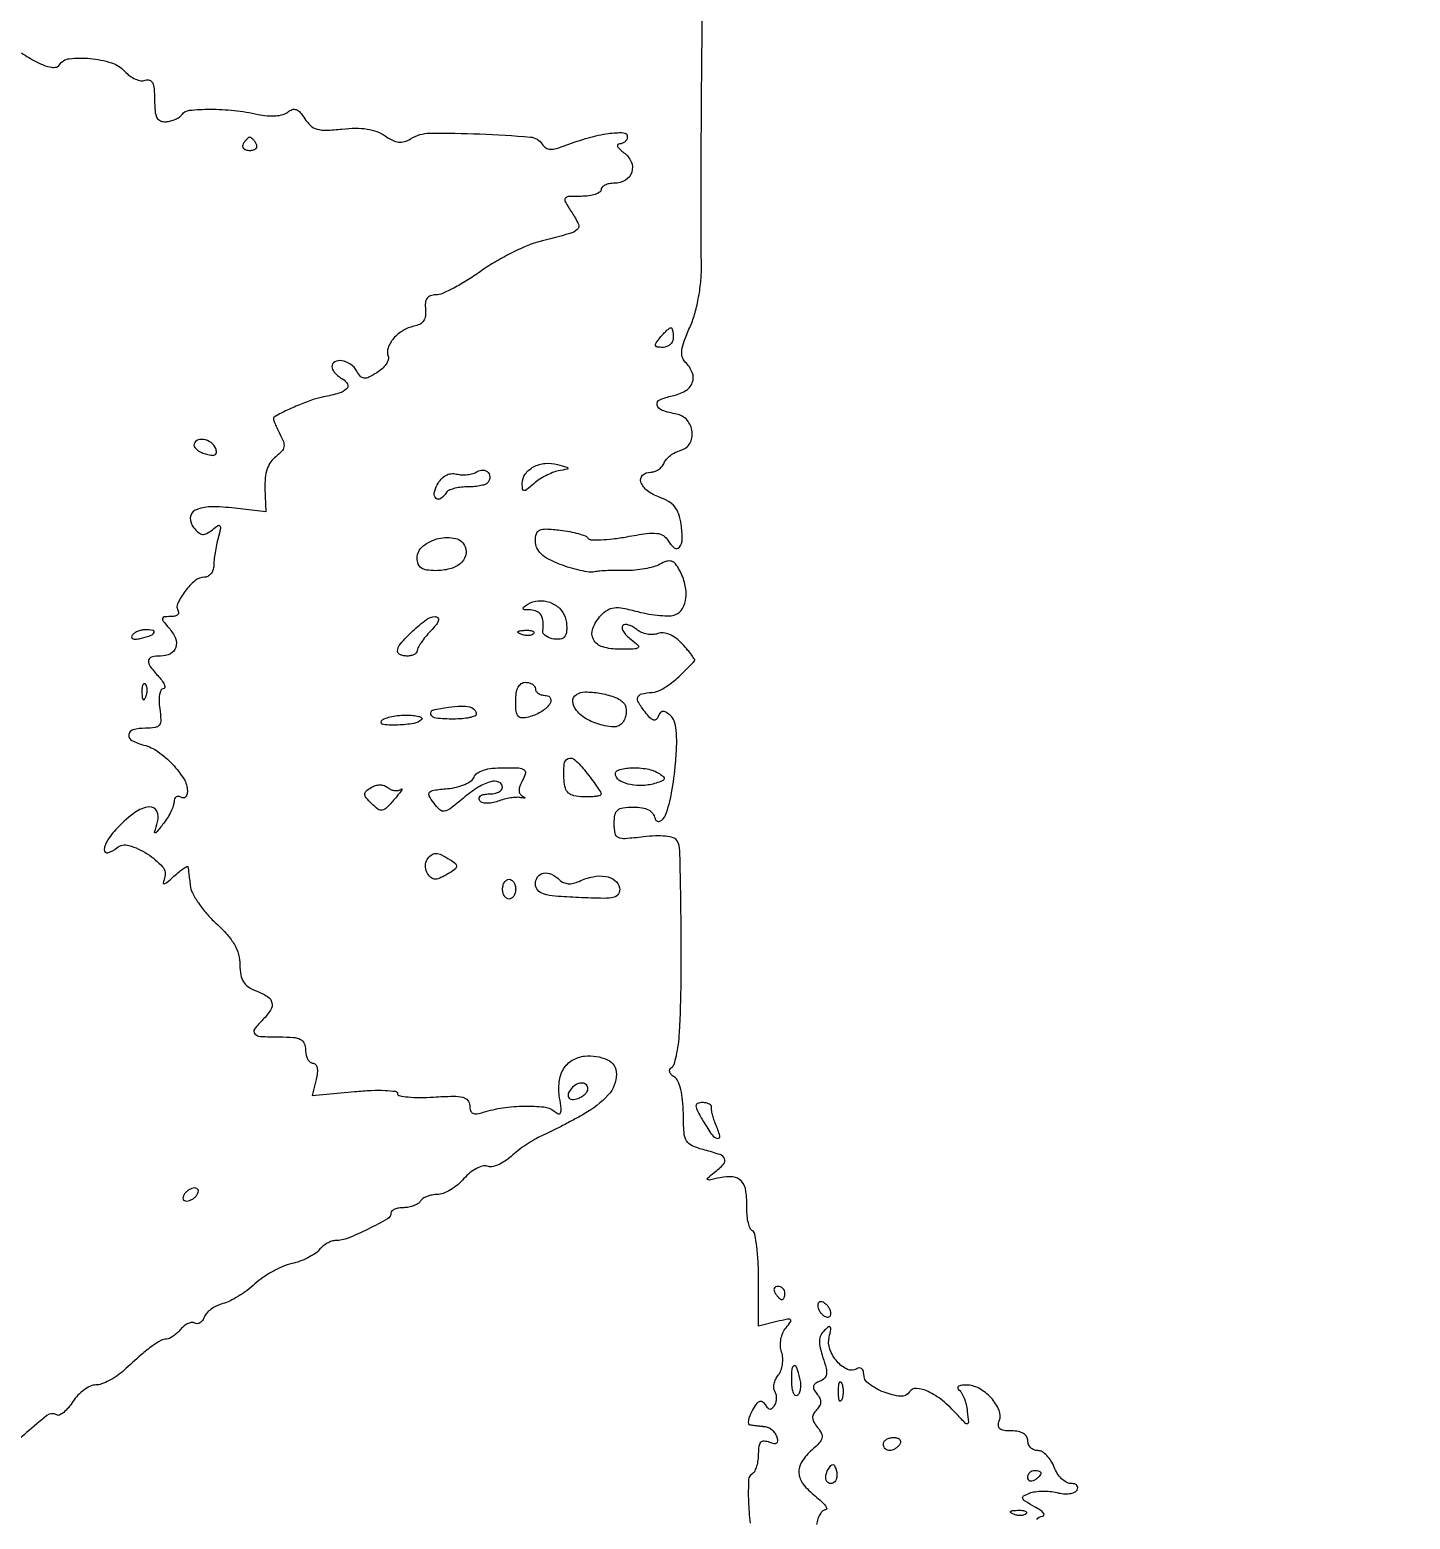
# Model space of a CAD drawing. Extents: x 0 to 4160, y 0 to 3120.
# Drawn here: x 180 to 390.2, y 1150.6 to 1377.4 of the extents above; entities that cross this region are included whole.
import ezdxf

# ---------------------------------------------------------------- set-up
doc = ezdxf.new("R2010")
doc.units = 0

msp = doc.modelspace()

# ---------------------------------------------------------------- linework, layer by layer
for points in [[(4159.499279, 606.274193, 0.000001), (4159.667734, 974.478125, 0.000057)], [(757.647081, 3119.740147, 0.000002), (520.492565, 3119.487217, 0.4139)], [(1964.75, 0.149832, 0.000016), (2717.930904, 0.232101, 0.000028), (3351.473438, 0.357111)], [(289.770821, 1149.965778, -0.025103), (289.498391, 1153.267047, -0.019729), (289.522373, 1156.546712, -0.247489), (290.131205, 1157.581089, 0.141553), (290.465875, 1157.950583, 0.042029), (290.744792, 1158.668126, 0.038468), (290.935982, 1159.565885, 0.033245), (291, 1160.527632, -0.032878), (291.076048, 1161.682901, -0.154073), (291.354632, 1162.278966, -0.226067), (291.852381, 1162.479616, -0.076382), (292.63645, 1162.309266, 0.039788), (293.359393, 1162.09599, 0.202338), (293.762522, 1162.174334, 0.267633), (293.918578, 1162.492061, 0.064352), (293.800362, 1163.09065, 0.078636), (293.514269, 1163.63957, 0.061951), (293.051296, 1164.125557, 0.062653), (292.489775, 1164.478197, 0.085374), (291.913912, 1164.63465, -0.002459), (291.315019, 1164.694658, -0.002104), (290.684689, 1164.763631, -0.002119), (290.112285, 1164.831162, -0.006048), (289.714816, 1164.88465, -0.321617), (289.501651, 1165.090607, -0.084649), (289.49594, 1165.593302, -0.054109), (289.690394, 1166.308001, -0.029418), (290.072303, 1167.1351, -0.027109), (290.653223, 1168.092024, -0.134192), (291.128985, 1168.49618, -0.261644), (291.560829, 1168.463989, -0.10817), (291.982487, 1168.028337, 0.047849), (292.375562, 1167.510412, 0.185372), (292.730506, 1167.334826, 0.215514), (293.075628, 1167.453706, 0.065332), (293.434017, 1167.893237, 0.075387), (293.647619, 1168.394139, 0.058693), (293.727604, 1168.981506, 0.059485), (293.668887, 1169.562393, 0.083696), (293.472927, 1170.043805, -0.123384), (293.31269, 1170.547417, -0.068331), (293.360628, 1171.194653, -0.0615), (293.597703, 1171.879576, -0.059232), (293.996529, 1172.495817, 0.085537), (294.395154, 1173.188708, 0.052224), (294.626515, 1174.106056, 0.050473), (294.667868, 1175.093842, 0.062157), (294.5, 1176, -0.06594), (294.33224, 1176.945282, -0.055496), (294.400294, 1177.960643, -0.056152), (294.687638, 1178.923587, -0.071833), (295.167382, 1179.713862, 0.018919), (295.87893, 1180.647567, 0.423385), (295.821666, 1180.949132, 0.201714), (295.390683, 1181.029362, 0.007515), (293.75, 1180.646822), (291, 1179.961896), (291, 1186.921931, 0.012502), (290.932263, 1189.630454, 0.018281), (290.726042, 1192.006771, 0.013939), (290.435154, 1193.918523, 0.21271), (290.067377, 1194.458359, -0.153702), (289.713007, 1194.868808, -0.0407), (289.432419, 1195.699249, -0.037332), (289.253175, 1196.744389, -0.030921), (289.21546, 1197.873265, 0.04205), (289.069919, 1200.486957, 0.14484), (288.373642, 1202.0158, 0.190211), (287.094808, 1202.681295, 0.081679), (285.140906, 1202.565689, -0.004206), (283.50226, 1202.210113, -0.23517), (283.208087, 1202.287323, -0.460443), (283.210408, 1202.501532, -0.007695), (284.25, 1203.344904, 0.034627), (285.668867, 1204.62854, 0.300995), (285.814938, 1205.424789, 0.212243), (285.116357, 1206.074555, 0.019348), (282.786127, 1206.775614, -0.036439), (280.900193, 1207.414007, -0.162044), (280.033181, 1208.175258, -0.115917), (279.641477, 1209.449832, -0.01469), (279.531525, 1212.343525, 0.022695), (279.423843, 1214.336311, 0.036427), (279.132303, 1216.012688, 0.043312), (278.698314, 1217.273209, 0.150897), (278.138635, 1217.914319, -0.061292), (277.682199, 1218.280415, -0.123512), (277.451826, 1218.6767, -0.175619), (277.476279, 1219.041707, -0.15181), (277.729507, 1219.332826, 0.178503), (278.112582, 1219.822421, 0.02205), (278.475673, 1221.152149, 0.023817), (278.772046, 1222.829933, 0.017587), (278.945387, 1224.707826, 0.011782), (279.204337, 1232.478299, 0.00587), (279.18474, 1242.325169, 0.001865), (279.009606, 1252.35374, 0.133887), (278.544135, 1253.928589, 0.189926), (278.005572, 1254.331116, 0.040718), (276.837081, 1254.549872, 0.03489), (275.28422, 1254.602575, 0.020914), (273.443237, 1254.459342, -0.010244), (270.672445, 1254.184187, -0.126196), (269.635283, 1254.364971, -0.243718), (269.141044, 1254.990037, -0.047769), (269, 1256.462988, -0.045651), (269.122961, 1257.80693, -0.170144), (269.538398, 1258.533286, -0.147779), (270.357847, 1258.899983, -0.031844), (271.926676, 1259, -0.039473), (273.248599, 1258.895477, -0.082832), (274.223188, 1258.569157, -0.108881), (274.870225, 1258.018289, -0.110912), (275.220421, 1257.25, 0.464883), (275.95257, 1256.855979, 0.213219), (276.82121, 1257.744572, 0.045058), (277.749956, 1261.182579, 0.022053), (278.3374, 1265.686767, 0.012533), (278.517201, 1268.653792, 0.036433), (278.440489, 1270.705454, 0.055145), (278.124906, 1272.114153, 0.137738), (277.530995, 1272.974277, 0.039174), (276.862066, 1273.446214, 0.160385), (276.383444, 1273.552261, 0.209805), (276.01398, 1273.343836, 0.071643), (275.711998, 1272.791738, -0.126638), (275.394769, 1272.337281, -0.267813), (274.986705, 1272.260448, -0.121168), (274.446334, 1272.613245, -0.024226), (273.696513, 1273.498428, -0.027952), (272.697058, 1274.964151, -0.228492), (272.62365, 1275.748632, -0.256462), (273.187801, 1276.236216, -0.034285), (274.800195, 1276.466862, 0.103229), (276.016438, 1276.815635, 0.038881), (277.521738, 1277.765096, 0.03103), (279.267571, 1279.24302, 0.016421), (281.25, 1281.27347, 0.343012), (281.265805, 1281.47131, 0.012659), (280.809966, 1282.128447, 0.018311), (280.187635, 1282.916551, 0.011252), (279.400947, 1283.800009, 0.040504), (278.409979, 1284.704504, 0.063458), (277.416917, 1285.289161, 0.077836), (276.476501, 1285.529282, 0.115774), (275.638212, 1285.414663, -0.0835), (274.889922, 1285.263138, -0.056258), (274.019254, 1285.332256, -0.055122), (273.164714, 1285.598235, -0.070326), (272.463099, 1286.030625, 0.044579), (271.836553, 1286.462612, 0.060932), (271.203881, 1286.724759, 0.076612), (270.660289, 1286.789299, 0.189897), (270.298835, 1286.632168, 0.254737), (270.19321, 1286.273682, 0.082885), (270.403827, 1285.742857, 0.058877), (270.882168, 1285.127453, 0.036208), (271.573001, 1284.521471, -0.019), (272.666152, 1283.627179, -0.45639), (272.662933, 1283.276629, -0.170491), (272.143066, 1283.076445, -0.005296), (269.823324, 1283.031803, -0.073729), (267.262404, 1283.388886, -0.197428), (265.852468, 1284.518765, -0.223448), (265.742085, 1286.196336, -0.092081), (266.976842, 1288.176289, -0.067351), (267.964943, 1289.000213, -0.114764), (268.976452, 1289.348957, -0.074704), (270.331504, 1289.28706, -0.016516), (272.602574, 1288.760557, 0.022135), (274.290158, 1288.38925, 0.023205), (275.977621, 1288.175657, 0.02366), (277.443598, 1288.128443, 0.088049), (278.346918, 1288.302883, 0.175095), (279.428398, 1289.238261, 0.105663), (279.935749, 1290.875538, 0.083202), (279.77813, 1292.943429, 0.062406), (278.958013, 1295.078454, 0.045305), (278.338272, 1296.020377, 0.152539), (277.734768, 1296.429332, 0.152201), (277.004926, 1296.422565, 0.045041), (275.964416, 1295.980956, -0.053836), (274.986737, 1295.586111, -0.023861), (273.629523, 1295.270406, -0.023286), (272.146256, 1295.070041, -0.029018), (270.756403, 1295.028766, 0.009313), (269.399655, 1295.041932, 0.008772), (268.015943, 1295.005305, 0.008768), (266.791197, 1294.929837, 0.029866), (266, 1294.819316, -0.083455), (265.183587, 1294.793198, -0.019839), (263.839063, 1295.029835, -0.019861), (262.295702, 1295.429854, -0.018452), (260.75, 1295.959682, -0.028014), (259.00712, 1296.744574, -0.069488), (257.868604, 1297.553775, -0.097384), (257.226243, 1298.453586, -0.106861), (257, 1299.500088, -0.071565), (257.159295, 1300.607328, -0.219965), (257.645752, 1301.163305, -0.118125), (258.626922, 1301.345698, -0.015594), (260.75, 1301.17004, -0.01761), (262.222783, 1300.949029, -0.02314), (263.546033, 1300.638586, -0.021625), (264.597667, 1300.290142, -0.160081), (265.002453, 1299.962362, 0.245023), (265.458275, 1299.702855, 0.017901), (266.948078, 1299.701099, 0.021744), (268.808824, 1299.84672, 0.014554), (270.920283, 1300.16732, -0.010183), (273.91597, 1300.649001, -0.059031), (275.514375, 1300.68279, -0.122229), (276.507352, 1300.331493, -0.119895), (277.22929, 1299.554765, 0.099831), (278.153974, 1298.477236, 0.412225), (278.923335, 1298.569549, 0.166846), (279.360207, 1299.809561, 0.038473), (279.205603, 1302.052496, 0.0452), (278.831078, 1303.609437, 0.088037), (278.218172, 1304.725972, 0.090252), (277.270061, 1305.546079, 0.049462), (275.872334, 1306.194349, -0.077646), (274.054419, 1307.16496, -0.147719), (273.083674, 1308.490535, -0.297537), (273.337136, 1309.527989, -0.19045), (274.531385, 1310, 0.083155), (275.157005, 1310.104772, 0.065964), (275.770901, 1310.411678, 0.066321), (276.280511, 1310.865702, 0.086254), (276.60056, 1311.401458, -0.091409), (276.952166, 1311.976596, -0.048084), (277.570792, 1312.545636, -0.045646), (278.339524, 1313.023692, -0.052384), (279.148283, 1313.328526, 0.199206), (280.50538, 1314.358145, 0.162828), (280.880494, 1316.156224, 0.150095), (280.10032, 1317.926413, 0.171898), (278.5, 1318.836849, -0.038336), (276.289397, 1319.409345, -0.254796), (275.546633, 1320.21991, -0.365405), (275.94302, 1321.024287, -0.053771), (277.8125, 1321.6125, 0.080931), (279.823975, 1322.367112, 0.170824), (280.898803, 1323.612548, 0.190327), (280.894896, 1325.153497, 0.102029), (279.833169, 1326.766831, -0.131276), (279.378449, 1327.553083, -0.097956), (279.310095, 1328.556861, -0.05777), (279.654158, 1329.946517, -0.01638), (280.504131, 1332.009162, 0.036083), (281.231898, 1333.993653, 0.022514), (281.807268, 1336.403794, 0.022091), (282.177191, 1338.934482, 0.028081), (282.282949, 1341.29233, -0.002576), (282.243416, 1347.697394, -0.001003), (282.252155, 1356.553387, -0.000984), (282.300269, 1366.250376, -0.001134), (282.385345, 1375.5, 0.003654), (282.411823, 1381.868256, 0.050266)], [(178.721884, 1373.856198, 0.029784), (181.006661, 1372.496555, 0.026779), (182.263526, 1371.92968, 0.057584), (183.290254, 1371.661907, 0.086417), (184.049348, 1371.686454, 0.205963), (184.502266, 1372.003667, -0.230689), (186.019495, 1372.962893, -0.051112), (189.181619, 1372.988803, -0.051396), (192.443205, 1372.339039, -0.134779), (194.438968, 1371.067439, 0.05011), (195.212276, 1370.368262, 0.054849), (196.087185, 1369.861061, 0.061955), (196.928119, 1369.608252, 0.134474), (197.593956, 1369.674428, -0.16475), (198.241168, 1369.700227, -0.213176), (198.688035, 1369.318619, -0.091822), (198.934885, 1368.39371, -0.019423), (199, 1366.7181, 0.022089), (199.077494, 1364.964875, 0.098365), (199.365215, 1363.980777, 0.178729), (199.906259, 1363.490187, 0.116018), (200.75, 1363.361111, 0.045206), (201.469991, 1363.484369, 0.040196), (202.186258, 1363.737941, 0.042389), (202.795406, 1364.074945, 0.089638), (203.181944, 1364.448899, -0.215599), (204.332646, 1365.11227, -0.023781), (207.446408, 1365.270289, -0.027589), (211.115807, 1365.079266, -0.027209), (214.759159, 1364.485395, 0.032462), (216.156914, 1364.272596, 0.040739), (217.467041, 1364.266373, 0.046277), (218.564451, 1364.453815, 0.108185), (219.300363, 1364.834316, -0.090483), (219.976368, 1365.214445, -0.177889), (220.584751, 1365.202082, -0.125004), (221.189831, 1364.769074, -0.03569), (221.874998, 1363.828552, 0.069448), (222.747749, 1362.785885, 0.116502), (223.74361, 1362.23764, 0.077643), (225.161733, 1362.071949, 0.018396), (227.543196, 1362.251979, -0.025466), (229.622519, 1362.379643, -0.041711), (231.381485, 1362.251056, -0.049225), (232.86165, 1361.86566, -0.06457), (234.098157, 1361.218694, 0.037203), (235.229872, 1360.545469, 0.086291), (236.173328, 1360.263815, 0.102001), (237.054879, 1360.339232, 0.067504), (237.984353, 1360.758155, -0.137714), (240.933766, 1361.62079, -0.013059), (248.527855, 1361.504729, -0.010025), (256.243677, 1361.030019, -0.238294), (258.044982, 1359.927218, 0.114994), (258.573699, 1359.395487, 0.130216), (259.259424, 1359.183155, 0.079916), (260.222532, 1359.297513, 0.022671), (261.657641, 1359.777898, -0.022693), (265.073504, 1360.921151, -0.034805), (268.125579, 1361.565329, -0.040485), (270.397616, 1361.696118, -0.407369), (271, 1361.079455, -0.109557), (270.908669, 1360.667639, -0.099843), (270.650106, 1360.31709, -0.095157), (270.263636, 1360.081994, -0.089429), (269.80887, 1360, 0.229377), (269.541001, 1359.870289, 0.288506), (269.512133, 1359.601853, 0.093033), (269.835814, 1359.167259, 0.028441), (270.47135, 1358.644608, -0.131276), (271.584042, 1357.264033, -0.181438), (271.675955, 1355.690295, -0.184764), (270.712918, 1354.46479, -0.135661), (269.031385, 1354, 0.047258), (268.253918, 1353.926353, 0.067241), (267.596719, 1353.70625, 0.087393), (267.153584, 1353.381936, 0.193529), (267, 1353, -0.256116), (266.789316, 1352.615674, -0.062187), (266.111978, 1352.29375, -0.048534), (265.135045, 1352.072754, -0.03138), (263.976947, 1352, 0.010762), (262.006187, 1351.957575, 0.260158), (261.553951, 1351.67901, 0.26727), (261.560596, 1351.153666, 0.011265), (262.585282, 1349.510187, -0.038761), (263.548091, 1347.758437, -0.330771), (263.36923, 1346.934686, -0.112879), (262.250121, 1346.333025, -0.00402), (257.5, 1345.067121, 0.03816), (255.619789, 1344.425856, 0.016598), (253.227981, 1343.305199, 0.016312), (250.752926, 1341.940253, 0.020887), (248.573978, 1340.517749, -0.01592), (246.555137, 1339.170992, -0.018833), (244.562644, 1338.033339, -0.01797), (242.829031, 1337.20614, -0.102675), (241.835767, 1337, 0.082291), (241.029386, 1336.866379, 0.157095), (240.507988, 1336.478118, 0.131728), (240.255607, 1335.801738, 0.050695), (240.26179, 1334.790988, -0.060218), (240.248734, 1333.776663, -0.116823), (239.960469, 1333.023989, -0.124253), (239.380486, 1332.509932, -0.073244), (238.5, 1332.206628, 0.090112), (236.834835, 1331.569845, 0.079002), (235.411817, 1330.364742, 0.089672), (234.57173, 1328.936135, 0.181744), (234.580528, 1327.650744, -0.173969), (234.592385, 1327.109828, -0.069895), (234.257797, 1326.438117, -0.057787), (233.654945, 1325.746798, -0.04502), (232.85956, 1325.144367, -0.023007), (231.632, 1324.454104, -0.13796), (230.919499, 1324.315565, -0.193599), (230.369001, 1324.591477, -0.053429), (229.798026, 1325.396423, 0.116048), (228.859637, 1326.42152, 0.107444), (227.53633, 1326.956832, 0.16138), (226.456961, 1326.794069, 0.282453), (226, 1326.04969, 0.131053), (226.11442, 1325.620648, 0.049399), (226.478347, 1325.110837, 0.044633), (227.005362, 1324.607007, 0.040897), (227.628416, 1324.188073, -0.143155), (228.371753, 1323.430955, -0.338104), (228.252997, 1322.696193, -0.11895), (227.078271, 1322.020943, -0.024907), (224.753759, 1321.464144, 0.036103), (223.173188, 1321.047947, 0.014456), (221.076992, 1320.262372, 0.014527), (218.935532, 1319.314966, 0.023082), (217.16898, 1318.368768, 0.336807), (217.095136, 1318.185569, 0.019129), (217.289939, 1317.56646, 0.022951), (217.606522, 1316.794067, 0.01413), (218.045592, 1315.914811, -0.032211), (218.616981, 1314.658988, -0.131849), (218.700175, 1313.83327, -0.149814), (218.355665, 1313.136498, -0.045737), (217.463803, 1312.349874, 0.084914), (216.690456, 1311.552341, 0.06815), (216.154102, 1310.481897, 0.057027), (215.85952, 1309.129518, 0.034544), (215.807889, 1307.490153), (215.941395, 1303.938889), (211.220697, 1304.509073, 0.031368), (207.525998, 1304.721703, 0.108847), (205.205021, 1304.197644, 0.276742), (204.447103, 1303.070351, 0.188348), (204.946981, 1301.563884, 0.040689), (205.697278, 1300.796374, 0.151595), (206.308422, 1300.527472, 0.156836), (206.951674, 1300.656214, 0.044462), (207.806094, 1301.237669, -0.019736), (208.670325, 1301.890491, -0.410956), (208.960769, 1301.839928, -0.21346), (209.040527, 1301.44238, -0.008853), (208.68707, 1300, 0.014211), (208.433414, 1298.914712, 0.011009), (208.217103, 1297.720313, 0.011163), (208.064604, 1296.596038, 0.026179), (208.013655, 1295.75, -0.080931), (207.899388, 1295.081578, -0.091113), (207.580043, 1294.514062, -0.099853), (207.108264, 1294.134517, -0.120181), (206.556704, 1294, 0.178349), (205.204709, 1293.501903, 0.052804), (203.661878, 1291.876409, 0.053052), (202.534096, 1290.027827, 0.254109), (202.60072, 1288.837032, -0.201178), (202.650669, 1288.520514, -0.181943), (202.462584, 1288.245878, -0.104847), (202.024451, 1288.0599, -0.048162), (201.404029, 1288, 0.026418), (200.446304, 1287.949362, 0.352972), (200.213535, 1287.717109, 0.197947), (200.332769, 1287.307055, 0.010707), (201.214525, 1286.25, -0.082468), (202.166563, 1284.704402, -0.17266), (202.230045, 1283.312147, -0.20559), (201.420531, 1282.354782, -0.11636), (199.916667, 1282, 0.059025), (198.551638, 1281.838295, 0.323815), (198.096318, 1281.307114, 0.183088), (198.354651, 1280.408179, 0.023395), (199.654988, 1278.828741, -0.028023), (200.2229, 1278.125782, -0.067798), (200.53542, 1277.537193, -0.160622), (200.548158, 1277.164892, -0.333186), (200.32818, 1277, 0.285982), (199.983165, 1276.785087, 0.069621), (199.764128, 1276.11875, 0.050639), (199.688995, 1275.149737, 0.030489), (199.786692, 1274, -0.023735), (199.95617, 1272.280892, -0.17107), (199.72327, 1271.494853, -0.203387), (199.073937, 1271.10334, -0.035336), (197.613499, 1271, 0.060405), (195.715853, 1270.769907, 0.320991), (195.073968, 1270.020499, 0.304046), (195.565131, 1269.128365, 0.057889), (197.389896, 1268.438278, -0.093947), (199.518733, 1267.453568, -0.048487), (201.737551, 1265.517348, -0.048661), (203.464762, 1263.288019, -0.141411), (204, 1261.433377, -0.066512), (203.926689, 1260.884706, -0.13944), (203.70625, 1260.51924, -0.191045), (203.379681, 1260.391293, -0.138232), (203, 1260.5, 0.110548), (202.616697, 1260.632737, 0.177649), (202.284408, 1260.551963, 0.157238), (202.055691, 1260.26255, 0.083335), (201.968197, 1259.809017, -0.079672), (201.849657, 1259.169574, -0.027235), (201.484071, 1258.297024, -0.026271), (200.968621, 1257.361856, -0.027444), (200.364769, 1256.5, -0.001942), (199.268374, 1255.115862, -0.300514), (199.087129, 1255.057175, -0.416887), (199.009173, 1255.196502, -0.002478), (199.46396, 1256.75, 0.186416), (199.334051, 1258.39409, 0.322237), (198.184853, 1259.021721, 0.1248), (196.007583, 1258.172483, 0.046684), (193.509994, 1256.010431, 0.039002), (191.895054, 1254.037781, 0.133091), (191.341274, 1252.489168, 0.530827), (191.886707, 1252.053851, 0.097887), (193.256311, 1252.797756, -0.252562), (195.093217, 1253.166191, -0.067761), (197.890202, 1251.876162, -0.069199), (200.195697, 1249.911937, -0.280364), (200.512724, 1248.172562, 0.040088), (200.308473, 1247.478683, 0.537924), (200.463887, 1247.321866, 0.127217), (200.893839, 1247.52968, 0.008064), (201.956966, 1248.461054, -0.012169), (202.746822, 1249.141645, -0.022592), (203.424338, 1249.64789, -0.022588), (203.945447, 1249.968364, -0.506098), (204.083333, 1249.904988, -0.018873), (204.127811, 1249.638197, -0.001421), (204.219038, 1248.909895, -0.001961), (204.322005, 1248.040201, -0.00149), (204.428286, 1247.086143, 0.092201), (204.775501, 1245.930384, 0.030298), (205.686725, 1244.397411, 0.029), (206.926844, 1242.782484, 0.02904), (208.344953, 1241.322685, -0.024936), (210.057789, 1239.588192, -0.051975), (211.168468, 1238.05005, -0.064444), (211.788554, 1236.553595, -0.066127), (212, 1234.961791, 0.042745), (212.129288, 1233.452237, 0.098326), (212.536463, 1232.392714, 0.1062), (213.293714, 1231.618821, 0.055391), (214.5, 1231, -0.049739), (216.209918, 1230.147029, -0.198311), (216.87414, 1229.210983, -0.203196), (216.676486, 1228.095243, -0.052331), (215.5, 1226.642857, 0.032984), (214.226752, 1225.18955, 0.368188), (214.263853, 1224.477507, 0.193013), (215.143488, 1224.072136, 0.012625), (218, 1224, -0.017388), (220.150836, 1223.925179, -0.098846), (221.25, 1223.625, -0.184152), (221.804216, 1223.021586, -0.094959), (222, 1222, 0.053459), (222.082044, 1221.234845, 0.073238), (222.325595, 1220.5875, 0.09302), (222.685443, 1220.152891, 0.17519), (223.108408, 1220, -0.216868), (223.513226, 1219.815751, -0.130771), (223.749877, 1219.333852, -0.077166), (223.78285, 1218.556541, -0.033581), (223.598569, 1217.536707), (222.980322, 1215.073413), (229.490161, 1215.681311, -0.0126), (232.00311, 1215.852236, -0.021688), (234.100398, 1215.850864, -0.017792), (235.706739, 1215.722724, -0.381302), (235.998637, 1215.394605, 0.359357), (236.273266, 1215.060803, 0.023088), (237.613699, 1214.863414, 0.025328), (239.389544, 1214.775628, 0.015235), (241.498637, 1214.84255, -0.009833), (244.485938, 1214.969651, -0.064564), (245.973041, 1214.811288, -0.16634), (246.712374, 1214.342907, -0.170739), (247, 1213.525162, 0.077845), (247.116337, 1212.782456, 0.204659), (247.46236, 1212.383526, 0.152033), (248.076696, 1212.290173, 0.039115), (249.065623, 1212.520828, -0.040803), (252.045133, 1213.205183, -0.032019), (255.350631, 1213.470841, -0.030628), (258.298373, 1213.337935, -0.145217), (259.84128, 1212.695201, 0.069975), (260.490709, 1212.3029, 0.417625), (260.820641, 1212.437569, 0.126717), (260.911764, 1213.084383, 0.011046), (260.68783, 1214.74271, -0.066502), (260.630535, 1217.179543, -0.108467), (261.288834, 1219.130737, -0.124482), (262.61888, 1220.450787, -0.105708), (264.5, 1221.081075, -0.1372), (267.960815, 1220.522476, -0.294355), (269.349408, 1218.334628, -0.186883), (268.0989, 1215.171751, -0.077727), (264.438294, 1212.273745, -0.005328), (262.74728, 1211.341478, -0.004376), (260.922499, 1210.38116, -0.004421), (259.230246, 1209.528266, -0.011683), (258, 1208.957133, 0.028848), (256.883782, 1208.391605, 0.015988), (255.588384, 1207.581972, 0.015901), (254.324647, 1206.675235, 0.024641), (253.300881, 1205.806874, -0.042484), (252.35328, 1205.059511, -0.047405), (251.325892, 1204.513952, -0.053139), (250.372635, 1204.232356, -0.137727), (249.665639, 1204.298065, 0.155309), (248.961477, 1204.33913, 0.059159), (248.033508, 1203.981251, 0.050854), (247.038796, 1203.318281, 0.041422), (246.121371, 1202.424579, -0.040937), (245.170848, 1201.496842, -0.038175), (244.060388, 1200.71222, -0.040487), (242.962171, 1200.171006, -0.094518), (242.06563, 1200, 0.04673), (241.274787, 1199.925926, 0.04625), (240.508593, 1199.70625, 0.050205), (239.876449, 1199.383567, 0.11169), (239.5, 1199, -0.111412), (239.123976, 1198.616444, -0.050262), (238.49335, 1198.29375, -0.046318), (237.729296, 1198.074077, -0.046881), (236.940983, 1198, 0.040076), (236.197785, 1197.940336, 0.059376), (235.570164, 1197.760656, 0.078091), (235.143296, 1197.496995, 0.2188), (235, 1197.185212, -0.269591), (234.494619, 1196.316024, -0.013946), (231.520504, 1194.731256, -0.020191), (228.464499, 1193.361702, -0.095524), (226.588518, 1193, 0.085359), (225.987603, 1192.89666, 0.043697), (225.289565, 1192.578257, 0.041737), (224.608544, 1192.11363, 0.049022), (224.053347, 1191.564279, -0.073283), (223.388248, 1190.96695, -0.030191), (222.337696, 1190.358311, -0.029069), (221.112716, 1189.830824, -0.033084), (219.886064, 1189.474975, 0.046628), (218.55663, 1189.050012, 0.025303), (217.0127, 1188.298152, 0.024992), (215.506352, 1187.366819, 0.035938), (214.283099, 1186.386564, -0.026949), (213.111791, 1185.412882, -0.022143), (211.765045, 1184.500669, -0.022697), (210.449957, 1183.772476, -0.053653), (209.400295, 1183.38562, 0.049838), (208.495528, 1183.059962, 0.045243), (207.641236, 1182.553068, 0.048094), (206.958663, 1181.95192, 0.096856), (206.57942, 1181.346371, -0.064975), (206.296718, 1180.824149, -0.095766), (205.91764, 1180.468228, -0.122434), (205.50517, 1180.331862, -0.158614), (205.12037, 1180.425607, 0.164884), (204.686458, 1180.525717, 0.078733), (204.126152, 1180.378329, 0.064873), (203.529815, 1180.017676, 0.05119), (202.990862, 1179.48899, -0.033267), (202.450119, 1178.919182, -0.03515), (201.847933, 1178.437391, -0.037567), (201.273516, 1178.101281, -0.11407), (200.835349, 1178, 0.126501), (199.950029, 1177.772369, 0.032389), (198.693122, 1176.970119, 0.021486), (196.954536, 1175.576207, 0.006012), (194.359342, 1173.25, -0.03337), (193.286016, 1172.388938, -0.031593), (192.088489, 1171.660938, -0.033157), (190.946076, 1171.155192, -0.087844), (190.069555, 1171, 0.108436), (189.24536, 1170.819128, 0.048639), (188.283069, 1170.256265, 0.045022), (187.341944, 1169.436741, 0.046116), (186.571078, 1168.468135, -0.029832), (185.876519, 1167.534659, -0.045917), (185.161071, 1166.827331, -0.057433), (184.526205, 1166.417547, -0.258544), (184.100633, 1166.437805, 0.321943), (182.578481, 1166.332067, 0.006977), (176.590283, 1161.22409, 0.008461)], [(333.377283, 1150.501706, -0.266313), (334.25, 1151.035435, 0.319598), (334.456778, 1151.191658, 0.261807), (334.398438, 1151.469435, 0.065465), (333.88136, 1151.923786, 0.020515), (333, 1152.463122, -0.011217), (331.579565, 1153.296443, -0.169477), (331.224166, 1153.734102, -0.362557), (331.359878, 1154.106635, -0.038905), (332.252236, 1154.535533, -0.059271), (333.097808, 1154.75312, -0.029276), (334.205468, 1154.836263, -0.028567), (335.379629, 1154.788411, -0.037031), (336.440951, 1154.604176, 0.041953), (337.419077, 1154.444271, 0.051491), (338.343927, 1154.467121, 0.060135), (339.086075, 1154.654818, 0.163786), (339.497732, 1154.99633, 0.14151), (339.604159, 1155.377291, 0.191342), (339.470588, 1155.705172, 0.137245), (339.095348, 1155.926571, 0.065158), (338.534266, 1156, -0.132549), (337.858327, 1156.182394, -0.06295), (337.136521, 1156.734375, -0.055847), (336.481142, 1157.543787, -0.051477), (336, 1158.5, 0.049595), (335.523315, 1159.45628, 0.054776), (334.880815, 1160.265625, 0.06206), (334.177987, 1160.81835, 0.13645), (333.524751, 1161, -0.097378), (332.94281, 1161.114422, -0.097539), (332.447896, 1161.440625, -0.098326), (332.116494, 1161.927579, -0.100723), (332, 1162.5, 0.139894), (331.823711, 1163.117753, 0.117745), (331.338564, 1163.598093, 0.088469), (330.557412, 1163.900652, 0.048301), (329.531385, 1164, -0.032573), (328.377222, 1164.075269, -0.139779), (327.751052, 1164.345939, -0.222856), (327.523098, 1164.822106, -0.093861), (327.652666, 1165.537245, 0.196022), (327.618723, 1167.174535, 0.085318), (326.408389, 1169.029627, 0.0796), (324.53975, 1170.490758, 0.12872), (322.595012, 1170.984687, 0.033022), (321.853, 1170.930178, 0.11581), (321.40916, 1170.758058, 0.311895), (321.315008, 1170.512104, 0.176317), (321.5, 1170.234687, -0.104849), (321.904104, 1169.781524, -0.03557), (322.288804, 1168.981439, -0.033536), (322.59973, 1168.010896, -0.032772), (322.781035, 1167, -0.005827), (322.950773, 1165.313209, -0.349967), (322.792897, 1165.074667, -0.28887), (322.489862, 1165.151908, -0.004657), (321.235313, 1166.5, 0.036023), (318.98276, 1168.635051, 0.061541), (316.795287, 1170.017737, 0.092973), (315.025696, 1170.479677, 0.278685), (313.95834, 1169.932593, -0.288649), (312.624387, 1169.279644, -0.067418), (310.092671, 1169.903106, -0.065142), (307.744372, 1171.204921, -0.237973), (307, 1172.680337, 0.078894), (306.920534, 1173.180827, 0.15687), (306.68774, 1173.502723, 0.184897), (306.341583, 1173.597707, 0.114424), (305.936987, 1173.461056, -0.252234), (304.525599, 1173.3771, -0.106097), (302.959297, 1174.558323, -0.091577), (301.848414, 1176.451701, -0.147051), (301.744521, 1178.306817, 0.01228), (301.988698, 1179.444023, 0.20541), (301.907009, 1179.812372, 0.417877), (301.64698, 1179.853197, 0.028547), (301.011807, 1179.325764, 0.092265), (300.475159, 1178.600028, 0.100657), (300.256686, 1177.751743, 0.071361), (300.356447, 1176.659095, 0.02548), (300.796986, 1175.152522, -0.019953), (301.282216, 1173.558695, -0.098045), (301.33849, 1172.624473, -0.172052), (301.023299, 1172.013191, -0.097193), (300.308598, 1171.564926, 0.055241), (299.631021, 1171.214942, 0.190672), (299.354393, 1170.816461, 0.182579), (299.419332, 1170.324244, 0.050135), (299.863582, 1169.664373, -0.055696), (300.306804, 1168.990005, -0.122752), (300.443964, 1168.393163, -0.128509), (300.282803, 1167.819804, -0.06403), (299.818588, 1167.218588, 0.072563), (299.353757, 1166.594956, 0.139563), (299.219828, 1165.991281, 0.116548), (299.417233, 1165.332323, 0.042429), (299.977619, 1164.526968, -0.059441), (300.556816, 1163.63121, -0.17615), (300.633445, 1162.914523, -0.128336), (300.229218, 1162.170143, -0.025902), (299.135237, 1161.117291, 0.069618), (297.565204, 1159.317541, 0.163721), (297.123147, 1157.61306, 0.152018), (297.792144, 1155.901088, 0.057569), (299.634859, 1154.07258, -0.018419), (300.574918, 1153.275381, -0.045647), (301.182793, 1152.60882, -0.120705), (301.36418, 1152.189083, -0.464217), (301.20441, 1152, 0.184466), (300.773104, 1151.835273, 0.072477), (300.358168, 1151.339062, 0.058709), (300.02037, 1150.611078, 0.04405), (299.819551, 1149.75, -0.066031)]]:
    msp.add_lwpolyline(points, format="xyb")
for points in [[(212.5, 1360, 0.146489), (212.397987, 1359.620597, 0.191582), (212.538811, 1359.29375, 0.134005), (212.925364, 1359.072951, 0.063222), (213.5, 1359, 0.063222), (214.074636, 1359.072951, 0.134005), (214.461189, 1359.29375, 0.191582), (214.602013, 1359.620597, 0.146489), (214.5, 1360, 0.025622), (214.235369, 1360.382847, 0.032351), (213.951311, 1360.70625, 0.033983), (213.686704, 1360.937141, 0.163822), (213.5, 1361, 0.163822), (213.313296, 1360.937141, 0.033983), (213.048689, 1360.70625, 0.032351), (212.764631, 1360.382847, 0.025622)], [(278, 1330.5, -0.107348), (277.875699, 1329.927707, -0.099536), (277.523407, 1329.440625, -0.095788), (276.996941, 1329.114059, -0.091307), (276.377555, 1329, -0.035496), (275.565314, 1329.057736, -0.304492), (275.308142, 1329.28931, -0.217533), (275.381629, 1329.689039, -0.020633), (276, 1330.5, -0.013852), (276.504355, 1331.074554, -0.019119), (276.99011, 1331.559375, -0.016008), (277.412416, 1331.925448, -0.172217), (277.622445, 1332, -0.294983), (277.768578, 1331.90557, -0.044235), (277.889093, 1331.559375, -0.037907), (277.972666, 1331.07485, -0.023761)], [(205, 1314.116631, 0.177), (205.136971, 1313.74183, 0.061526), (205.565522, 1313.344865, 0.051783), (206.188393, 1312.987584, 0.040405), (206.925182, 1312.729816, 0.034565), (207.792566, 1312.565989, 0.172357), (208.268143, 1312.67423, 0.270094), (208.444509, 1313.014615, 0.079381), (208.318193, 1313.613185, 0.151958), (207.614463, 1314.505078, 0.113128), (206.441075, 1314.96814, 0.155407), (205.425196, 1314.806518, 0.283411)], [(260.5, 1310.187202, 0.045752), (259.607487, 1309.924948, 0.025337), (258.573437, 1309.453341, 0.025069), (257.566023, 1308.864855, 0.036669), (256.75, 1308.241775, -0.009555), (255.687372, 1307.335198, -0.181401), (255.280874, 1307.19673, -0.37152), (255.052216, 1307.406364, -0.029344), (255, 1308.295322, -0.15793), (255.456313, 1309.703954, -0.114481), (256.708702, 1310.794168, -0.099027), (258.486276, 1311.326362, -0.090612), (260.392033, 1311.159678, -0.003174), (261.811815, 1310.760129, -0.303745), (261.941695, 1310.606039, -0.385362), (261.837299, 1310.461367, -0.003929)], [(249.645833, 1308.3125, -0.128383), (249.273233, 1308.094173, -0.02411), (248.496596, 1307.915234, -0.024371), (247.544734, 1307.791269, -0.020196), (246.523429, 1307.75, 0.031558), (245.503842, 1307.685584, 0.037231), (244.556643, 1307.492969, 0.040492), (243.801937, 1307.212351, 0.146101), (243.422746, 1306.875, -0.095187), (242.599785, 1305.979797, -0.354868), (241.888598, 1306.011389, -0.261022), (241.60815, 1306.820267, -0.078785), (242.050436, 1308.094241, -0.058689), (242.6408, 1308.941372, -0.084796), (243.351517, 1309.511093, -0.095329), (244.144131, 1309.77064, -0.095828), (244.974922, 1309.716809, 0.053615), (245.765384, 1309.598434, 0.03979), (246.648477, 1309.632022, 0.040597), (247.486986, 1309.800865, 0.069128), (248.139302, 1310.090522, -0.156097), (249.055872, 1310.320884, -0.203856), (249.820204, 1309.936788, -0.212507), (250.053992, 1309.136277, -0.164141)], [(246.314866, 1298.621855, -0.167814), (246.36139, 1297.249135, -0.150128), (245.557723, 1296.06601, -0.107619), (243.952821, 1295.267518, -0.061894), (241.8, 1295, -0.035641), (240.448954, 1295.096427, -0.114942), (239.615217, 1295.421131, -0.157169), (239.15874, 1296.010822, -0.086957), (239, 1296.916667, -0.227716), (239.880985, 1298.750757, -0.112011), (242.264575, 1299.908384, -0.116202), (244.852121, 1299.902322, -0.247549)], [(261.531428, 1287.900978, -0.039151), (261.716056, 1287.109137, -0.037624), (261.778287, 1286.287503, -0.040045), (261.71984, 1285.555388, -0.098785), (261.532522, 1285.052623, -0.227328), (260.793504, 1284.578764, -0.088524), (259.549986, 1284.645333, -0.09496), (258.465645, 1285.128818, -0.280462), (258.15004, 1285.844856, 0.050525), (258.192644, 1287.229378, 0.117967), (257.883235, 1288.212005, 0.151821), (257.227538, 1288.798274, 0.105252), (256.25, 1289.015313, -0.015328), (255.366188, 1289.050156, -0.277606), (255.144052, 1289.205952, -0.349285), (255.204863, 1289.439725, -0.019874), (255.860698, 1289.892745, -0.122929), (257.432752, 1290.413916, -0.103686), (259.175066, 1290.184105, -0.104691), (260.665211, 1289.277857, -0.1278)], [(195.557637, 1285.093259, 0.236417), (195.53149, 1284.80112, 0.238295), (195.749762, 1284.606613, 0.095442), (196.266748, 1284.570513, 0.033809), (196.99862, 1284.70989, 0.020231), (198.475053, 1285.160521, 0.209047), (198.930595, 1285.583925, 0.493596), (198.747863, 1285.912738, 0.036651), (197.559017, 1286, 0.056553), (196.966253, 1285.93274, 0.049897), (196.376706, 1285.733645, 0.052741), (195.877374, 1285.440555, 0.095554)], [(241.038955, 1285.811439, 0.017036), (240.258261, 1284.914026, 0.021241), (239.598943, 1284.027407, 0.020064), (239.116554, 1283.252512, 0.129896), (239, 1282.811439, -0.178882), (238.885542, 1282.50175, -0.091979), (238.559375, 1282.23836, -0.072012), (238.073914, 1282.059997, -0.052128), (237.5, 1282, -0.043755), (236.925783, 1282.050347, -0.063529), (236.440625, 1282.20138, -0.083263), (236.112309, 1282.42351, -0.205268), (236, 1282.685549, -0.182495), (236.450296, 1283.87818, -0.024883), (238.341697, 1285.821766, -0.025644), (240.422996, 1287.567618, -0.163097), (241.713269, 1288, -0.176773), (242.155479, 1287.838615, -0.301087), (242.262261, 1287.475526, -0.094894), (241.917233, 1286.825694, -0.018178)], [(256.729167, 1285.395833, -0.126455), (256.402231, 1285.202593, -0.060344), (255.916927, 1285.123424, -0.05415), (255.359369, 1285.160852, -0.051402), (254.8125, 1285.316886, -0.054073), (254.395823, 1285.538436, -0.470617), (254.37858, 1285.720685, -0.168741), (254.670344, 1285.862007, -0.018894), (255.416667, 1285.921053, -0.028489), (256.112848, 1285.910055, -0.077125), (256.592839, 1285.799335, -0.208169), (256.77538, 1285.614691, -0.296942)], [(197.078947, 1276.416667, 0.018894), (197.137993, 1275.670344, 0.168741), (197.279315, 1275.37858, 0.470617), (197.461564, 1275.395823, 0.054073), (197.683114, 1275.8125, 0.051402), (197.839148, 1276.359369, 0.05415), (197.876576, 1276.916927, 0.060344), (197.797407, 1277.402231, 0.126455), (197.604167, 1277.729167, 0.296942), (197.385309, 1277.77538, 0.208169), (197.200665, 1277.592839, 0.077125), (197.089945, 1277.112848, 0.028489)], [(257, 1277, 0.159372), (257.124743, 1276.618582, 0.096868), (257.476593, 1276.29375, 0.078585), (258.00198, 1276.074395, 0.059737), (258.622445, 1276, -0.317357), (259.302702, 1275.519875, -0.260508), (259.150324, 1274.621993, -0.091613), (257.79545, 1273.456761, -0.068053), (255.967241, 1272.701684, -0.062844), (254.951501, 1272.568625, -0.225524), (254.374966, 1272.839266, -0.148717), (254.074851, 1273.563175, -0.024439), (254, 1275.09362, -0.035613), (254.090545, 1276.363223, -0.083709), (254.379026, 1277.265603, -0.125476), (254.855685, 1277.802435, -0.149871), (255.5, 1278, -0.064853), (256.073457, 1277.925306, -0.082425), (256.559375, 1277.70625, -0.098894), (256.884432, 1277.381354, -0.148195)], [(270.382783, 1274.938109, -0.120006), (270.673364, 1274.507295, -0.064506), (270.817631, 1273.878986, -0.058471), (270.803306, 1273.160849, -0.057477), (270.623465, 1272.461148, -0.091037), (270.163903, 1271.708176, -0.138481), (269.521116, 1271.299759, -0.099571), (268.595998, 1271.214097, -0.032621), (267.240682, 1271.448664, -0.064855), (264.949058, 1272.327289, -0.092828), (263.26189, 1273.693795, -0.159716), (262.694876, 1275.08053, -0.279076), (263.241766, 1276.14942, -0.140385), (264.598102, 1276.531563, -0.04095), (266.780368, 1276.343044, -0.041642), (268.962009, 1275.783041, -0.101351)], [(239.687215, 1272.353882, -0.156999), (238.478414, 1271.733844, -0.030965), (236.022313, 1271.48598, -0.036279), (233.845611, 1271.559711, -0.552155), (233.572514, 1272.11733, -0.161597), (233.980577, 1272.458809, -0.034839), (234.87066, 1272.740716, -0.032968), (235.995938, 1272.935224, -0.026319), (237.225684, 1273, -0.019599), (238.374902, 1272.954935, -0.044607), (239.230664, 1272.810203, -0.096714), (239.669698, 1272.598383, -0.456759)], [(248, 1273.140983, -0.316143), (247.797455, 1272.852662, -0.034355), (246.971875, 1272.617664, -0.032227), (245.841531, 1272.453532, -0.019944), (244.5, 1272.4, -0.024525), (241.889604, 1272.528118, -0.277214), (241.092234, 1273.120467, -0.456297), (241.420778, 1273.77512, -0.030547), (243.75, 1274.219284, -0.021371), (245.721477, 1274.386507, -0.072717), (247.000483, 1274.253919, -0.140839), (247.722805, 1273.832333, -0.193006)], [(266.995033, 1260.966978, -0.338937), (266.843895, 1260.765776, -0.030911), (266.190728, 1260.625758, -0.030035), (265.303866, 1260.546333, -0.018213), (264.25, 1260.553874, -0.040873), (262.864981, 1260.728302, -0.12898), (262.034805, 1261.143261, -0.143836), (261.567002, 1261.881168, -0.055636), (261.362331, 1263.086896, -0.032654), (261.382808, 1265.555351, -0.285854), (261.999823, 1266.400829, -0.294104), (263.012805, 1266.20751, -0.03384), (264.656713, 1264.416113, -0.008191), (265.55097, 1263.260193, -0.011576), (266.306103, 1262.200033, -0.007855), (266.897578, 1261.297368, -0.139656)], [(255.043173, 1263.08067, 0.033987), (254.644279, 1262.195644, 0.088052), (254.519541, 1261.509576, 0.135933), (254.657199, 1261.004352, 0.144279), (255.03299, 1260.65567, -0.020415), (255.368945, 1260.471158, -0.508903), (255.376722, 1260.381207, -0.224443), (255.23589, 1260.341627, -0.012413), (254.775, 1260.431419, 0.067854), (254.133263, 1260.48399, 0.024722), (253.223993, 1260.389822, 0.023975), (252.22686, 1260.187103, 0.026355), (251.285402, 1259.894629, -0.040787), (250.363422, 1259.637103, -0.060554), (249.527906, 1259.578614, -0.076754), (248.870296, 1259.71485, -0.166446), (248.476385, 1260.038211, -0.212998), (248.42743, 1260.401764, -0.177804), (248.661413, 1260.717474, -0.099788), (249.193512, 1260.931328, -0.04584), (249.940983, 1261, 0.0466), (250.729059, 1261.073608, 0.066561), (251.395164, 1261.29375, 0.086673), (251.844577, 1261.618015, 0.195654), (252, 1262, 0.307738), (251.457642, 1262.797748, 0.162111), (250.207094, 1262.866859, 0.074707), (248.272261, 1262.013576, 0.033767), (246.030444, 1260.372163, -0.009779), (244.027421, 1258.752564, -0.1245), (243.148176, 1258.367625, -0.23498), (242.442518, 1258.58332, -0.044491), (241.524672, 1259.622163, -0.034523), (240.819706, 1260.732498, -0.326196), (240.890707, 1261.259384, -0.170094), (241.520873, 1261.5789, -0.010631), (243.626779, 1261.813693, 0.03661), (245.001052, 1262.039649, 0.043272), (246.249875, 1262.457154, 0.048497), (247.21068, 1262.989611, 0.1515), (247.662815, 1263.563693, -0.157056), (248.151695, 1264.170758, -0.067844), (249.099172, 1264.623513, -0.050694), (250.442362, 1264.908386, -0.026929), (252.142173, 1265, -0.010116), (254.474817, 1264.952803, -0.136853), (255.278319, 1264.693222, -0.325914), (255.47714, 1264.158837, -0.05442)], [(275.882128, 1264.094011, -0.038216), (276.522347, 1263.616371, -0.305246), (276.612617, 1263.278268, -0.216676), (276.328414, 1262.978274, -0.022088), (275.382128, 1262.641942, -0.059388), (273.434607, 1262.290185, -0.063008), (271.498907, 1262.417726, -0.074033), (269.964165, 1262.959652, -0.192789), (269.220876, 1263.837373, -0.42166), (269.63443, 1264.638911, -0.064561), (271.604005, 1264.971834, -0.053092), (274.03898, 1264.807034, -0.098041)], [(236.581353, 1261.758676, -0.504717), (236.662755, 1261.73838, -0.249758), (236.65036, 1261.612155, -0.021991), (236.241065, 1261.052398, -0.006239), (235.556185, 1260.218872, -0.018621), (234.385504, 1258.930383, -0.149662), (233.690418, 1258.551639, -0.208776), (233.023201, 1258.693744, -0.041037), (232.066842, 1259.505036, -0.022378), (231.23385, 1260.416386, -0.165282), (231.024927, 1260.957998, -0.224051), (231.221331, 1261.42219, -0.044022), (231.966462, 1261.978961, -0.065621), (232.641409, 1262.282542, -0.0757), (233.339523, 1262.381283, -0.080737), (233.997886, 1262.267098, -0.090211), (234.558471, 1261.951474, 0.074233), (235.055978, 1261.650182, 0.075471), (235.616981, 1261.509514, 0.08181), (236.153519, 1261.546181, 0.115253)], [(244, 1250.984687, -0.02521), (244.814678, 1250.389057, -0.226004), (245, 1250, -0.226004), (244.814678, 1249.610943, -0.02521), (244, 1249.015313, -0.018445), (243.375031, 1248.637268, -0.019741), (242.737649, 1248.315379, -0.01974), (242.170998, 1248.083314, -0.081951), (241.809017, 1248.015313, -0.191047), (241.059846, 1248.293364, -0.106538), (240.481515, 1249.093952, -0.099062), (240.257515, 1250.115622, -0.143964), (240.5, 1251, -0.088898), (241.120204, 1251.69177, -0.168297), (241.820445, 1251.93091, -0.114208), (242.717356, 1251.719196, -0.030426)], [(254, 1246.5, -0.064853), (253.925306, 1245.926543, -0.082425), (253.70625, 1245.440625, -0.098894), (253.381354, 1245.115568, -0.148195), (253, 1245, -0.148195), (252.618646, 1245.115568, -0.098894), (252.29375, 1245.440625, -0.082425), (252.074694, 1245.926543, -0.064853), (252, 1246.5, -0.064853), (252.074694, 1247.073457, -0.082425), (252.29375, 1247.559375, -0.098894), (252.618646, 1247.884432, -0.148195), (253, 1248, -0.148195), (253.381354, 1247.884432, -0.098894), (253.70625, 1247.559375, -0.082425), (253.925306, 1247.073457, -0.064853)], [(260.692641, 1247.907359, 0.095046), (261.273975, 1247.513157, 0.08278), (261.98909, 1247.337269, 0.073721), (262.795774, 1247.394791, 0.054762), (263.642641, 1247.682762, -0.057864), (265.779011, 1248.39451, -0.09055), (267.71057, 1248.443557, -0.124568), (269.117216, 1247.843723, -0.184451), (269.816032, 1246.716751, -0.171215), (269.678649, 1245.80085, -0.2149), (269.007201, 1245.280373, -0.063334), (267.407163, 1245.104387, -0.006463), (263.587299, 1245.218547, -0.008826), (260.029868, 1245.433871, -0.055399), (258.244711, 1245.774952, -0.137614), (257.350503, 1246.351884, -0.181912), (257.007918, 1247.25, -0.150454), (257.346678, 1248.368273, -0.203085), (258.222404, 1248.938603, -0.154629), (259.450763, 1248.777654, -0.087292)], [(262.666667, 1216.333333, 0.0791), (262.060596, 1215.497758, 0.235886), (262.056232, 1214.811011, 0.280386), (262.579788, 1214.477556, 0.096999), (263.5, 1214.638374, 0.048303), (264.073796, 1214.924763, 0.053891), (264.559375, 1215.307216, 0.061199), (264.891374, 1215.723081, 0.13875), (265, 1216.106989, 0.191777), (264.767855, 1216.689978, 0.180985), (264.19172, 1216.971699, 0.130128), (263.407226, 1216.843408, 0.091378)], [(282.640897, 1211.030767, 0.021405), (283.90868, 1209.0803, 0.196438), (284.745573, 1208.551301, 0.553007), (285.095934, 1208.937911, 0.034347), (284.46478, 1210.706872, -0.0206), (284.177014, 1211.448384, -0.022141), (283.958918, 1212.193581, -0.022364), (283.829599, 1212.845848, -0.090143), (283.841241, 1213.25, 0.215008), (283.778913, 1213.535464, 0.110393), (283.496132, 1213.779687, 0.076505), (283.027936, 1213.945178, 0.046796), (282.443464, 1214, 0.088666), (281.697349, 1213.866642, 0.332348), (281.453993, 1213.491392, 0.107847), (281.66812, 1212.750258, 0.00936)], [(203.5, 1200, 0.076764), (203.338175, 1199.617617, 0.154201), (203.357263, 1199.29375, 0.186277), (203.550471, 1199.079239, 0.117858), (203.881966, 1199, 0.085235), (204.310186, 1199.073533, 0.053414), (204.769763, 1199.29375, 0.051777), (205.189439, 1199.617474, 0.064269), (205.5, 1200, 0.076764), (205.661825, 1200.382383, 0.154201), (205.642737, 1200.70625, 0.186277), (205.449529, 1200.920761, 0.117858), (205.118034, 1201, 0.085235), (204.689814, 1200.926467, 0.053414), (204.230237, 1200.70625, 0.051777), (203.810561, 1200.382526, 0.064269)], [(293.5, 1185, 0.029505), (293.768994, 1184.617226, 0.035638), (294.066025, 1184.29375, 0.038439), (294.34829, 1184.065539, 0.151918), (294.559017, 1184, 0.210953), (294.727648, 1184.07446, 0.081139), (294.870461, 1184.29375, 0.061769), (294.967655, 1184.617151, 0.042167), (295, 1185, 0.105053), (294.918938, 1185.381556, 0.099167), (294.688914, 1185.70625, 0.09642), (294.345238, 1185.923877, 0.093332), (293.940983, 1186, 0.108972), (293.586039, 1185.921712, 0.182303), (293.3746, 1185.70625, 0.161196), (293.343488, 1185.3821, 0.082592)], [(300, 1183.118034, 0.085235), (300.073533, 1182.689814, 0.053414), (300.29375, 1182.230237, 0.051777), (300.617474, 1181.810561, 0.064269), (301, 1181.5, 0.076764), (301.382383, 1181.338175, 0.154201), (301.70625, 1181.357263, 0.186277), (301.920761, 1181.550471, 0.117858), (302, 1181.881966, 0.085235), (301.926467, 1182.310186, 0.053414), (301.70625, 1182.769763, 0.051777), (301.382526, 1183.189439, 0.064269), (301, 1183.5, 0.076764), (300.617617, 1183.661825, 0.154201), (300.29375, 1183.642737, 0.186277), (300.079239, 1183.449529, 0.117858)], [(296, 1171.440983, 0.034022), (296.064213, 1170.498384, 0.072514), (296.266173, 1169.798181, 0.140077), (296.563512, 1169.447967, 0.293546), (296.90612, 1169.441979, 0.15438), (297.21553, 1169.801315, 0.064046), (297.392509, 1170.424696, 0.054994), (297.422423, 1171.194768, 0.046215), (297.289489, 1172.000996, 0.01719), (296.775037, 1173.72398, 0.439388), (296.374914, 1173.901836, 0.284356), (296.052843, 1173.438062, 0.013228)], [(303.662281, 1168.75, -0.174857), (303.474999, 1168.540618, -0.447206), (303.306058, 1168.601562, -0.078554), (303.189089, 1169.10856, -0.017491), (303.157895, 1170, -0.017491), (303.189089, 1170.89144, -0.078554), (303.306058, 1171.398438, -0.447206), (303.474999, 1171.459382, -0.174857), (303.662281, 1171.25, -0.057986), (303.818615, 1170.679992, -0.037979), (303.87034, 1170, -0.037979), (303.818615, 1169.320008, -0.057986)], [(312.5, 1162, -0.06081), (312.193797, 1161.617485, -0.051032), (311.7871, 1161.29375, -0.053229), (311.346558, 1161.073302, -0.089642), (310.940983, 1161, -0.105429), (310.581949, 1161.076556, -0.099231), (310.276414, 1161.29375, -0.096318), (310.071618, 1161.618268, -0.092995), (310, 1162, -0.153634), (310.120018, 1162.381379, -0.097988), (310.457961, 1162.70625, -0.080552), (310.962904, 1162.925455, -0.062283), (311.559017, 1163, -0.066118), (312.110654, 1162.926733, -0.138808), (312.478525, 1162.70625, -0.191142), (312.607943, 1162.379648, -0.139169)], [(302.604167, 1156.270833, -0.198339), (301.941134, 1155.995338, -0.274516), (301.399603, 1156.315272, -0.160291), (301.239822, 1157.176395, -0.105175), (301.582949, 1158.134215, -0.024362), (302.012891, 1158.759582, -0.233206), (302.294341, 1158.899578, -0.286646), (302.536207, 1158.749629, -0.033951), (302.787251, 1158.138246, -0.052621), (302.903448, 1157.610215, -0.052345), (302.907167, 1157.068604, -0.057227), (302.805016, 1156.594136, -0.115259)], [(334, 1157.559017, -0.151918), (333.934461, 1157.34829, -0.038439), (333.70625, 1157.066025, -0.035638), (333.382774, 1156.768994, -0.029505), (333, 1156.5, -0.082592), (332.6179, 1156.343488, -0.161196), (332.29375, 1156.3746, -0.182303), (332.078288, 1156.586039, -0.108972), (332, 1156.940983, -0.093332), (332.076123, 1157.345238, -0.09642), (332.29375, 1157.688914, -0.099167), (332.618444, 1157.918938, -0.105053), (333, 1158, -0.042167), (333.382849, 1157.967655, -0.061769), (333.70625, 1157.870461, -0.081139), (333.92554, 1157.727648, -0.210953)], [(331.729167, 1151.395833, -0.126455), (331.402231, 1151.202593, -0.060344), (330.916927, 1151.123424, -0.05415), (330.359369, 1151.160852, -0.051402), (329.8125, 1151.316886, -0.054073), (329.395823, 1151.538436, -0.470617), (329.37858, 1151.720685, -0.168741), (329.670344, 1151.862007, -0.018894), (330.416667, 1151.921053, -0.028489), (331.112848, 1151.910055, -0.077125), (331.592839, 1151.799335, -0.208169), (331.77538, 1151.614691, -0.296942)]]:
    msp.add_lwpolyline(points, format="xyb", close=True)

doc.saveas('drawing.dxf')
